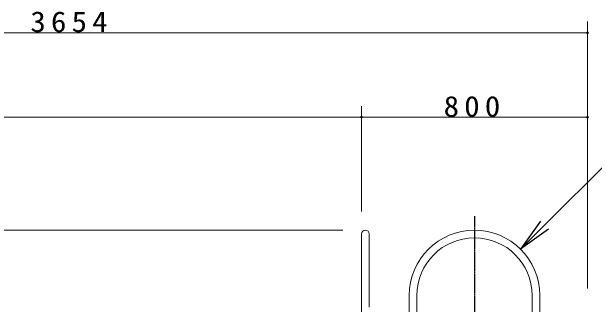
# Model space of a CAD drawing. Units: millimetres at full size. Extents: x -15630 to 0, y -2472 to 10680.
# Drawn here: x -12170 to -10106, y 5787 to 6825 of the extents above; entities that cross this region are included whole.
import ezdxf

# ---------------------------------------------------------------- set-up
doc = ezdxf.new("R2010")
doc.units = ezdxf.units.MM
doc.linetypes.add('USER2', pattern=[6, 3, -1, 1, -1])
doc.layers.add('線', color=2, linetype='Continuous', lineweight=25)
doc.layers.add('補助', color=2, linetype='Continuous', lineweight=13)
doc.styles.add('ＭＳ ゴシック', font='')
doc.styles.get('ＭＳ ゴシック').set_extended_font_data('MS Gothic')

# ---------------------------------------------------------------- blocks, each defined once
blk = doc.blocks.new('dimension_origin')
at = {"color": 0, "linetype": 'Continuous', "lineweight": -2}
blk.add_circle((0, 0), 1.25, dxfattribs=at)

msp = doc.modelspace()

# ---------------------------------------------------------------- linework, layer by layer
at = {"layer": '線', "color": 20, "linetype": 'USER2'}
msp.add_line((-10530.378, 6100), (-10530.378, 2850), dxfattribs=at)
at = {"layer": '線', "color": 7, "lineweight": 13}
for p, q in [((-10930.378, 6036.4), (-10930.378, 5252.575)), ((-10903.178, 6036.4), (-10903.178, 5777.2)), ((-10761.478, 5252.6), (-10761.478, 5818.9)), ((-10734.278, 5252.6), (-10734.278, 5818.9)), ((-10326.478, 5252.6), (-10326.478, 5818.9)), ((-10299.278, 5252.6), (-10299.278, 5818.9))]:
    msp.add_line(p, q, dxfattribs=at)
for centre, radius in [((-10916.778, 6036.4), 13.6), ((-10530.378, 5818.9), 231.1), ((-10530.378, 5818.9), 203.9)]:
    msp.add_arc(centre, radius, 0, 180, dxfattribs=at)
at = {"layer": '補助'}
for p, q in [((-10130.378, 5843.6), (-10130.378, 6790)), ((-13784.697, 6750), (-10130.378, 6750)), ((-10930.378, 6116.4), (-10930.378, 6490)), ((-10930.378, 6116.4), (-10930.378, 6490)), ((-10130.378, 5843.6), (-10130.378, 6490)), ((-13784.697, 6450), (-10930.378, 6450)), ((-10930.378, 6450), (-10130.378, 6450)), ((-10996.778, 6050), (-14588.297, 6050))]:
    msp.add_line(p, q, dxfattribs=at)
at = {"layer": '補助', "lineweight": 25}
for p, q in [((-10282.113, 6067.165), (-9899.278, 6450)), ((-10296.255, 6081.307), (-10366.965, 5982.312)), ((-10366.965, 5982.312), (-10282.113, 6067.165)), ((-10267.97, 6053.023), (-10366.965, 5982.312))]:
    msp.add_line(p, q, dxfattribs=at)

# ---------------------------------------------------------------- block references
at = {"layer": '補助', "xscale": 2.67, "yscale": 2.67, "rotation": 180}
for p in [(-10130.378, 6750), (-10930.378, 6450), (-10130.378, 6450)]:
    msp.add_blockref('dimension_origin', p, dxfattribs=at)
at = {"layer": '補助', "xscale": 2.67, "yscale": 2.67}
msp.add_blockref('dimension_origin', (-10930.378, 6450), dxfattribs=at)

# ---------------------------------------------------------------- texts
at = {"layer": '補助', "char_height": 73.31, "attachment_point": 8, "style": 'ＭＳ ゴシック'}
for s, insert in [('\\T1.33;\\W1.1;3654', (-11957.537, 6751)), ('\\T1.33;\\W1.1;800', (-10530.378, 6451))]:
    msp.add_mtext(s, dxfattribs=dict(at, insert=insert))

doc.saveas('drawing.dxf')
